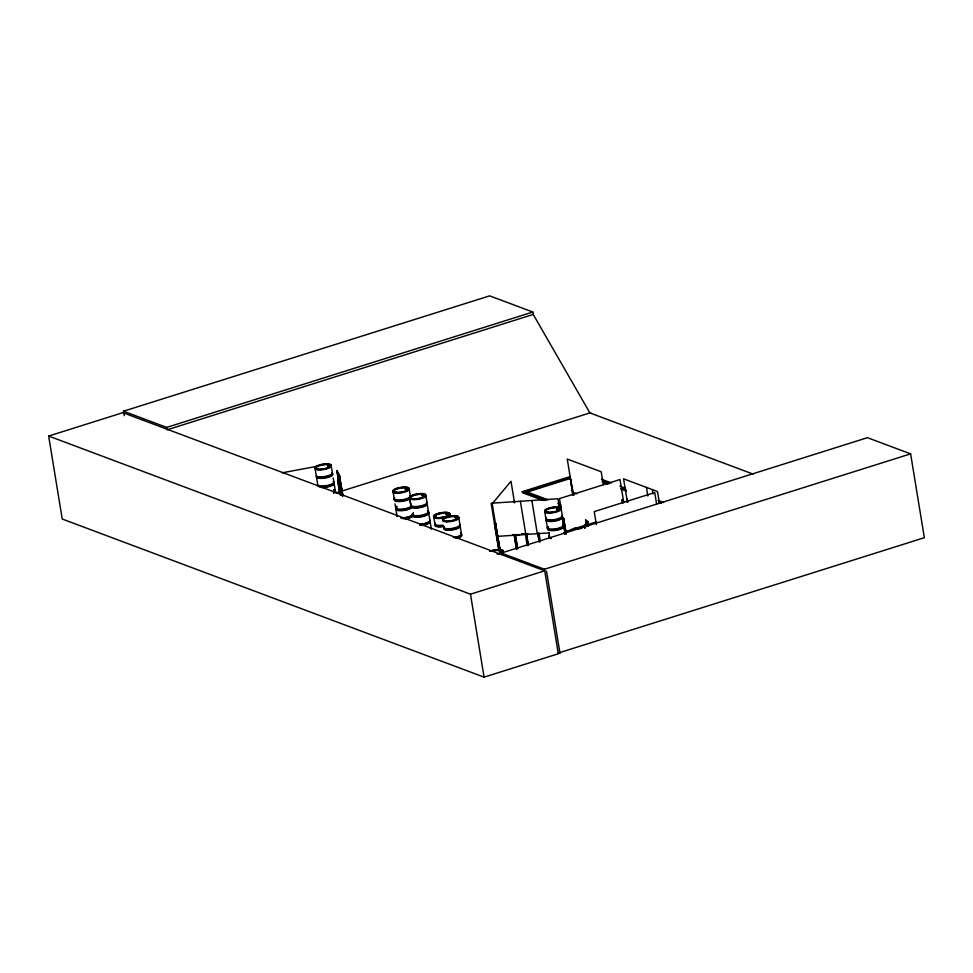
<?xml version="1.0" encoding="UTF-8"?>
<svg xmlns="http://www.w3.org/2000/svg" width="973" height="973" viewBox="0 0 973 973"><rect width="100%" height="100%" fill="white"/><g stroke="black" fill="none" stroke-linecap="round" stroke-linejoin="round"><path stroke-width="1.46" d="M316.651 469.217L317.271 468.828L316.261 468.913M317.222 468.512L316.797 468.901M316.274 469.156L317.064 468.56M327.913 465.799L328.643 465.155M328.898 465.872L328.035 465.872L329.482 465.69M329.506 465.216L328.035 465.629M328.91 465.994L330.054 465.532L328.631 466.164M341.62 488.47L341.499 489.699L341.487 488.507M339.103 485.369C339.054 481.83 340.222 490.562 339.054 485.284M518.986 535.041L519.594 534.955M340.891 488.774L341.073 487.959M339.893 481.963L342.022 495.123L339.735 485.539M584.469 525.663C587.85 526.247 584.141 512.078 586.415 525.055M584.505 525.542L584.834 528.327L585.089 524.508L588.604 525.615L587.935 521.528L585.649 520.81M395.293 491.73L394.649 492.52M394.929 492.399L395.622 492.156L394.783 492.387M395.074 492.557L395.865 492.046M405.194 488.981L406.215 488.446M407.201 488.762L406.373 488.653M407.067 488.385L406.422 489.005M411.883 499.052L411.907 498.468M411.421 498.456L411.713 498.273M411.263 499.027L412.321 498.772M422.464 494.819L421.82 495.488L422.683 495.585M422.258 494.88L423.693 495.537M422.404 495.537L423.851 495.208M422.623 495.014L423.827 495.281M424.301 495.038L423.267 495.525M435.418 517.551L436.342 517.831M436.22 517.149L435.539 517.259L436.269 517.125M446.279 514.17L446.948 513.817M446.984 514.437L447.933 513.793M445.269 520.944L444.564 520.482M444.612 521.005L445.099 520.75M447.325 513.513L448.407 513.902L447.154 514.389M454.877 517.429L455.814 517.758M456.519 516.833L456.775 517.454L455.413 517.004M500.195 551.606L499.331 551.521L501.594 550.876M499.915 551.557L500.937 550.925M501.277 550.876L499.854 551.399L500.56 551.46M501.265 551.363L500.998 551.095M501.74 551.022L501.192 551.29M546.79 511.907L546.887 511.676M547.264 511.762L546.376 512.102M559.147 508.271L556.933 509.001L557.699 508.174M557.31 508.429L557.943 509.001M558.466 508.465L557.87 508.101M557.833 508.417L558.94 508.125M556.933 508.806L558.928 508.636L558.478 508.064M499.368 550.11L495.391 523.571L500.122 549.696M495.585 523.316L500.098 550.937M495.829 523.535L495.087 523.948M519.339 534.615L513.476 534.797M585.673 526.004L586.537 525.019M405.717 488.373L405.899 489.054M422.258 495.075L423.243 494.612M455.473 517.745L454.999 517.332M456.824 517.478L456.155 517.271M546.279 512.297L547.665 512.151M501.703 551.119L500.791 551.545M316.967 469.071L317.636 468.852L316.493 469.205M328.132 465.313L328.096 465.982M328.91 465.362L329.665 465.471L329.105 465.958M407.042 488.75L406.082 488.665M421.99 495.281L423.413 494.904M446.364 513.744L446.716 514.328M455.984 517.697L456.763 517.368M558.903 508.575L557.286 508.964M328.254 465.508L327.56 465.909L328.193 466.018M436.488 517.782L435.807 517.928M446.887 514.048L447.398 513.756M557.225 508.514L557.906 508.38M587.935 521.528L588.434 525.761M572.756 495.318L570.531 479.203L573.729 495.403M571.115 479.409L570.142 479.324M564.948 533.216L562.576 518.682L563.598 518.354L566.201 532.973M563.817 518.439L562.576 518.682M622.525 502.846L622.051 499.94L623.073 499.611L623.547 502.518M626.965 502.019L626.88 498.991L627.938 502.104M626.478 499.113L627.451 499.198M124.24 415.678L123.51 411.214L489.662 295.853L532.839 312.029L533.228 314.449L589.881 412.917L753.26 474.155M501.545 554.61L501.29 553.053L544.466 569.241L558.307 653.759L484.067 677.147L62.236 519.023L48.65 436.05L122.89 412.661L166.541 429.02M123.51 411.214L166.687 427.402L532.839 312.029M533.228 314.449L167.088 429.823L166.687 427.402M336.208 492.849L590.745 412.649M543.262 500.511L522.44 492.703L522.27 491.669L570.482 476.478M570.312 477.378L523.498 492.131L523.669 493.165L570.47 478.424M526.685 491.365L543.712 486.001M546.546 485.101L562.151 480.188M564.985 479.3L569.241 477.962M564.924 531.781L585.101 525.42M587.972 524.52L596.619 521.796M501.29 553.053L867.442 437.68L910.619 453.868L924.35 537.704L558.198 653.065M544.466 569.241L910.619 453.868M48.65 436.05L470.482 594.187L544.722 570.798L167.94 429.555M405.96 488.227L406.629 488.105M456.641 517.721L455.68 517.891M558.514 508.478L557.31 508.563M501.204 551.569L500.584 551.703M328.947 465.264L327.646 465.799L328.509 466.043M339.163 480.832L339.881 482.061M340.696 486.014L341.304 486.877M341.292 486.755L342.922 495.415M337.595 480.188L338.276 480.394L337.595 480.188L339.723 493.177M336.877 470.64C341.158 477.001 342.034 483.07 336.877 470.64L340.805 494.868M340.258 487.801L339.589 487.108M340.939 488.945L341.499 489.699M340.793 491.815L341.742 492.995L340.781 491.912L339.078 481.027M282.267 472.793L315.957 466.493L316.42 469.387M406.142 488.373L407.31 488.531M395.087 492.143L395.768 492.095M423.036 495.525L424.289 495.233L423.571 494.661M446.546 514.595L448.298 513.78M456.179 517.295L455.51 517.368M500.511 551.192L501.338 550.949M328.935 465.958L328.315 466.189M406.446 489.042L405.595 489.03M423.06 495.683L422.173 495.707M447.361 513.476L446.911 514.024M447.179 513.78L447.799 513.549M447.179 514.425L445.999 514.206M455.972 516.845L456.836 516.955M456.021 517.089L456.933 517.101M500.584 551.582L499.696 551.727M580.54 526.758L585.028 526.32M574.094 528.132L584.578 527.123M521.881 534.201L527.877 533.63M571.273 529.458L581.757 528.448M513.866 501.472L513.549 501.849M495.695 523.17L494.454 523.401L499.088 550.876M513.294 534.882L516.104 534.7M521.637 534.25L526.016 533.934L521.285 534.481M522.233 533.836L524.994 533.654M496.583 536.427L548.881 532.912M406.592 488.142L407.675 488.519M406.252 489.066L405.802 488.933M447.519 513.513L448.285 513.829M558.757 508.32L559.402 508.551M557.59 508.988L556.957 508.77M585.746 520.981L587.887 521.637M622.051 499.94L622.756 502.932M558.502 652.968L560.022 653.54L546.546 571.26M601.521 479.251L611.409 482.949M619.886 486.135L625.542 488.251M658.04 500.426L663.683 502.542M602.141 481.003L609.207 483.642M621.917 488.41L626.162 490.003M658.66 502.177L661.482 503.248M602.311 482.036L607.967 484.153M620.677 488.92L626.332 491.037M572.671 492.216L576.916 493.81M525.712 491.438L548.091 499.83M557.882 503.503L560.679 504.549M525.882 492.472L530.078 494.041M541.268 498.237L545.464 499.818M522.27 491.669L545.889 500.523M558.478 505.242L561.275 506.288M558.648 506.276L561.445 507.322M340.866 487.291L341.499 491.827M340.988 487.619L340.185 483.666M339.334 481.89L339.857 482.559M339.553 483.253L340.076 483.909M339.127 484.226L339.881 485.089M339.163 484.384L341.158 486.914M339.966 486.476L340.781 487.497M586.549 526.539L585.892 526.575M340.659 487.412L338.653 478.752L341.791 494.722M339.577 486.999L341.632 489.674M340.586 489.954L341.085 490.623M340.818 491.316L341.304 491.985M407.565 488.41L405.267 488.835M340.55 486.135L341.207 488.057M659.402 503.09L657.517 491.547L623.571 478.825L627.354 501.91M656.629 504.099L654.732 492.557L594.235 511.616L596.364 524.605M652.275 489.577L652.98 493.907M646.437 487.388L647.848 496.048M627.062 499.331L627.536 502.238M623.778 502.615L619.996 479.531L559.499 498.59L565.179 533.289M603.309 484.749L601.18 471.759L567.235 459.037L573.158 495.184M563.598 518.354L566.213 534.335M559.584 508.855L557.93 498.748L491.146 503.236L498.735 549.563M548.894 532.462L549.368 535.345M544.661 511.129L545.877 518.487M546.108 520.02L547.361 527.646M539.018 532.985L540.319 541.791M537.887 533.058L539.31 541.718M537.765 533.204L539.188 541.864M531.866 500.499L537.303 533.691M526.502 533.824L528.388 545.366M526.381 533.97L528.266 545.512M520.385 501.277L525.821 534.457M525.371 533.897L527.135 545.598M514.547 502.919L510.995 481.27L492.216 503.746L499.806 550.086M515.374 534.578L517.733 549.003M515.252 534.724L517.368 547.702M514.243 534.651L516.602 549.076M514.121 534.797L516.481 549.222M513.172 534.347L513.282 535.028M458.769 517.502A8.222 2.36 -9.3 0 1 446.498 521.37A8.222 2.36 -9.3 0 1 446.668 517.198A8.222 2.36 -9.3 0 1 458.769 517.502L459.961 524.873A8.331 2.396 -9.3 0 1 451.837 529.02A8.331 2.396 -9.3 0 1 444.016 527.123M460.205 526.405L461.445 534.031M470.482 594.187L484.067 677.147M433.703 516.578L434.907 523.936M425.833 495.342A8.222 2.36 -9.3 0 1 413.549 499.21A8.222 2.36 -9.3 0 1 413.72 495.038A8.222 2.36 -9.3 0 1 425.833 495.342L427.013 502.688M427.256 504.233L428.497 511.847M428.752 513.391L429.969 520.737M430.09 521.443L431.294 528.789A8.331 2.396 -9.3 0 0 430.443 528.254M409.219 489.285A8.161 2.347 -9.3 0 1 397.033 493.129A8.161 2.347 -9.3 0 1 397.203 488.993A8.161 2.347 -9.3 0 1 409.219 489.285L410.375 496.181M409.682 498.164L410.813 505.06L409.584 497.714M393.056 491.657L394.187 498.553M395.062 503.892L395.67 507.711M395.914 509.244L397.118 516.59M339.845 477.597L342.788 495.439M339.699 477.634L342.703 496.376M342.46 496.072L339.832 480.346L338.118 475.481L340.781 493.542M340.659 494.904L337.023 470.604M338.045 480.09L340.404 494.527M337.826 480.492L340.197 494.916M331.148 465.337L332.34 472.683A8.21 2.36 -9.3 0 1 325.323 476.405A8.21 2.36 -9.3 0 1 316.261 475.7L315.057 468.341A8.222 2.36 -9.3 0 0 327.439 468.208A8.222 2.36 -9.3 0 0 327.512 464.17A8.222 2.36 -9.3 0 0 315.045 467.721M333.228 478.023L333.836 481.842M334.104 483.374L335.308 490.72M339.492 480.212L339.37 477.925L339.808 481.185M341.024 487.643L341.182 490.696M411.822 507.529A8.198 2.36 -9.3 0 1 401.837 510.679A8.198 2.36 -9.3 0 1 396.242 508.575M411.859 506.994A8.331 2.396 -9.3 0 1 400.706 510.241A8.331 2.396 -9.3 0 1 396.875 507.347M412.966 514.693A8.161 2.347 -9.3 0 1 401.083 517.867M397.142 516.383A8.161 2.347 -9.3 0 1 397.446 515.726M412.224 515.581A8.222 2.36 -9.3 0 1 401.083 518.086M409.524 498.541A8.331 2.396 -9.3 0 1 399.21 501.083A8.331 2.396 -9.3 0 1 394.527 498.906M410.752 506.702A8.21 2.36 -9.3 0 1 399.635 509.195A8.21 2.36 -9.3 0 1 396.802 506.349M410.338 498.371A8.21 2.36 -9.3 0 1 401.375 501.436A8.21 2.36 -9.3 0 1 394.418 500.086M411.786 506.519A8.331 2.396 -9.3 0 1 400.621 509.767A8.331 2.396 -9.3 0 1 396.789 506.872M409.438 498.079A8.331 2.396 -9.3 0 1 399.125 500.609A8.331 2.396 -9.3 0 1 394.454 498.431M410.338 496.108A8.331 2.396 -9.3 0 1 410.594 496.692M410.132 495.598A8.198 2.36 -9.3 0 1 402.177 499.769A8.198 2.36 -9.3 0 1 394.491 497.884M413.184 516.043A8.161 2.347 -9.3 0 1 405.327 518.962M412.333 516.249A8.222 2.36 -9.3 0 1 403.15 518.718M428.497 512.807A8.198 2.36 -9.3 0 1 420.555 516.967A8.198 2.36 -9.3 0 1 412.856 515.094M427.743 511.774A8.331 2.396 -9.3 0 1 421.54 516.298A8.331 2.396 -9.3 0 1 412.649 514.571M419.728 524.885A8.198 2.36 -9.3 0 0 429.762 520.494A8.198 2.36 -9.3 0 1 419.728 524.909M429.64 519.959A8.161 2.347 -9.3 0 1 419.643 524.338M429.738 520.154A8.222 2.36 -9.3 0 1 419.655 524.556M427.038 503.09A8.331 2.396 -9.3 0 1 418.962 507.322A8.331 2.396 -9.3 0 1 411.153 505.413M427.475 510.801A8.21 2.36 -9.3 0 1 420.3 515.435A8.21 2.36 -9.3 0 1 413.428 512.856M427.013 503.649A8.21 2.36 -9.3 0 1 420.117 507.638A8.21 2.36 -9.3 0 1 411.044 506.605M427.67 511.311A8.331 2.396 -9.3 0 1 420.385 516.006A8.331 2.396 -9.3 0 1 413.416 513.391M426.965 502.615A8.331 2.396 -9.3 0 1 418.889 506.848A8.331 2.396 -9.3 0 1 411.068 504.938M426.746 502.117A8.198 2.36 -9.3 0 1 418.804 506.276A8.198 2.36 -9.3 0 1 411.105 504.403M429.859 521.321A8.161 2.347 -9.3 0 1 421.954 525.469M430.236 527.755A8.198 2.36 -9.3 0 1 431.27 528.789M333.569 482.851A8.21 2.36 -9.3 0 1 330.966 486.05A8.21 2.36 -9.3 0 1 321.09 487.509M333.593 482.292A8.331 2.396 -9.3 0 1 329.081 486.123A8.331 2.396 -9.3 0 1 318.353 486.403M315.045 467.393A8.173 2.347 -9.3 0 1 327.427 463.866A8.173 2.347 -9.3 0 1 327.354 467.879A8.173 2.347 -9.3 0 1 315.033 468.013M315.726 467.502A8.173 2.347 -9.3 0 1 328.667 464.741A8.173 2.347 -9.3 0 1 326.867 468.864A8.173 2.347 -9.3 0 1 315.167 468.804M334.712 489.991A8.173 2.347 -9.3 0 1 333.605 492.52M332.085 473.133A8.331 2.396 -9.3 0 1 326.563 477.22A8.331 2.396 -9.3 0 1 316.31 476.721M333.325 481.319A8.21 2.36 -9.3 0 1 327.865 485.345A8.21 2.36 -9.3 0 1 317.757 484.846L316.505 477.232A8.21 2.36 -9.3 0 0 326.612 477.731A8.21 2.36 -9.3 0 0 332.073 473.693M333.508 481.817A8.331 2.396 -9.3 0 1 327.986 485.904A8.331 2.396 -9.3 0 1 317.733 485.405M332.012 472.659A8.331 2.396 -9.3 0 1 326.478 476.746A8.331 2.396 -9.3 0 1 316.237 476.247M333.775 490.161A8.21 2.36 -9.3 0 1 333.727 493.068M333.739 489.82A8.222 2.36 -9.3 0 1 333.678 492.739M334.931 491.389A8.173 2.347 -9.3 0 1 335.454 492.533M333.848 490.501A8.222 2.36 -9.3 0 1 334.907 490.891M335.442 491.414A8.222 2.36 -9.3 0 1 335.43 492.034M445.829 517.32A8.161 2.347 -9.3 0 1 433.849 517.235A8.161 2.347 -9.3 0 1 444.734 513.197A8.161 2.347 -9.3 0 1 447.519 516.699M443.165 526.673A8.198 2.36 -9.3 0 1 435.466 524.8M443.08 526.186A8.331 2.396 -9.3 0 1 435.259 524.277M442.995 525.712A8.331 2.396 -9.3 0 1 435.186 523.802M442.91 525.14A8.198 2.36 -9.3 0 1 435.223 523.267M562.783 525.761A8.198 2.36 -9.3 0 1 556.69 530.212A8.198 2.36 -9.3 0 1 547.933 528.509M562.82 525.201A8.331 2.396 -9.3 0 1 555.534 529.896A8.331 2.396 -9.3 0 1 548.565 527.281M562.114 516.505A8.331 2.396 -9.3 0 1 554.038 520.737A8.331 2.396 -9.3 0 1 546.218 518.828M562.54 524.228A8.198 2.36 -9.3 0 1 556.434 528.68A8.198 2.36 -9.3 0 1 547.677 526.977M562.078 517.064A8.198 2.36 -9.3 0 1 554.124 521.236A8.198 2.36 -9.3 0 1 546.437 519.351M562.735 524.727A8.331 2.396 -9.3 0 1 555.461 529.421A8.331 2.396 -9.3 0 1 548.492 526.807M562.029 516.043A8.331 2.396 -9.3 0 1 553.965 520.263A8.331 2.396 -9.3 0 1 546.145 518.366M561.822 515.532A8.198 2.36 -9.3 0 1 553.88 519.691A8.198 2.36 -9.3 0 1 546.181 517.818M551.107 537.68A8.198 2.36 -9.3 0 1 549.1 535.661M563.963 532.912A8.198 2.36 -9.3 0 1 564.997 533.958M551.192 538.215A8.198 2.36 -9.3 0 1 549.198 536.208M564.048 533.459A8.198 2.36 -9.3 0 1 564.827 533.909M551.107 537.887A8.222 2.36 -9.3 0 1 549.1 535.868M564.024 533.107A8.222 2.36 -9.3 0 1 564.802 533.569M551.229 538.568A8.222 2.36 -9.3 0 1 549.952 538.264M549.161 537.801A8.222 2.36 -9.3 0 1 549.222 536.561M461.701 535.564A8.198 2.36 -9.3 0 1 457.565 538.239M460.691 533.958A8.331 2.396 -9.3 0 1 455.546 538.264M459.986 525.262A8.331 2.396 -9.3 0 1 451.922 529.494A8.331 2.396 -9.3 0 1 444.102 527.597M460.411 532.985A8.198 2.36 -9.3 0 1 453.248 537.619M459.949 525.821A8.198 2.36 -9.3 0 1 452.007 529.993A8.198 2.36 -9.3 0 1 444.308 528.12M460.618 533.484A8.331 2.396 -9.3 0 1 455.473 537.789M459.706 524.289A8.198 2.36 -9.3 0 1 451.752 528.461A8.198 2.36 -9.3 0 1 444.065 526.575M489.504 551.35A8.198 2.36 -9.3 0 1 502.226 549.988A8.198 2.36 -9.3 0 1 497.167 554.221M493.299 550.998A8.161 2.347 -9.3 0 1 502.773 550.998A8.161 2.347 -9.3 0 1 499.234 554.488M340.343 483.082L340.343 483.082M587.643 522.197L586.342 521.747L586.561 523.109L587.862 523.559L587.643 522.197M403.102 518.366A8.198 2.36 -9.3 0 0 412.248 515.921A8.21 2.36 -9.3 0 1 403.102 518.451M396.887 492.35A8.198 2.36 -9.3 0 0 409.122 488.495A8.198 2.36 -9.3 0 0 397.057 488.191A8.198 2.36 -9.3 0 0 396.887 492.35M396.923 492.691A8.222 2.36 -9.3 0 0 409.207 488.823A8.222 2.36 -9.3 0 0 397.106 488.519A8.222 2.36 -9.3 0 0 396.923 492.691M413.513 498.857A8.198 2.36 -9.3 0 0 425.736 495.002A8.198 2.36 -9.3 0 0 413.683 494.698A8.198 2.36 -9.3 0 0 413.513 498.857M413.659 499.636A8.161 2.347 -9.3 0 0 425.833 495.804A8.161 2.347 -9.3 0 0 413.829 495.5A8.161 2.347 -9.3 0 0 413.659 499.636M421.868 525.006A8.222 2.36 -9.3 0 0 429.847 520.823A8.222 2.36 -9.3 0 1 421.868 525.031M437.619 517.721A8.198 2.36 -9.3 0 0 449.854 513.866A8.198 2.36 -9.3 0 0 437.789 513.574A8.222 2.36 -9.3 0 0 437.607 517.77A8.222 2.36 -9.3 0 0 449.891 513.902A8.222 2.36 -9.3 0 0 437.789 513.598A8.198 2.36 -9.3 0 0 437.619 517.721M437.655 518.074A8.222 2.36 -9.3 0 0 449.94 514.206A8.222 2.36 -9.3 0 0 437.838 513.902A8.222 2.36 -9.3 0 0 437.655 518.074M548.577 512.272A8.198 2.36 -9.3 0 0 560.813 508.429A8.198 2.36 -9.3 0 0 548.76 508.125A8.198 2.36 -9.3 0 0 548.577 512.272M548.723 513.063A8.161 2.347 -9.3 0 0 560.91 509.22A8.161 2.347 -9.3 0 0 548.906 508.915A8.161 2.347 -9.3 0 0 548.723 513.063M548.614 512.589A8.222 2.36 -9.3 0 0 560.898 508.721A8.222 2.36 -9.3 0 0 548.784 508.417A8.222 2.36 -9.3 0 0 548.614 512.589M549.356 537.023A8.161 2.347 -9.3 0 0 549.307 538.264A8.173 2.347 -9.3 0 1 549.344 537.011M446.461 521.042A8.198 2.36 -9.3 0 0 458.697 517.186A8.198 2.36 -9.3 0 0 446.631 516.882A8.198 2.36 -9.3 0 0 446.461 521.042M446.607 521.82A8.161 2.347 -9.3 0 0 458.782 517.977A8.161 2.347 -9.3 0 0 446.777 517.685A8.161 2.347 -9.3 0 0 446.607 521.82M502.299 550.304A8.222 2.36 -9.3 0 0 491.243 551.046A8.222 2.36 -9.3 0 1 502.311 550.317A8.222 2.36 -9.3 0 1 499.198 554.038A8.222 2.36 -9.3 0 0 502.299 550.304"/></g></svg>
